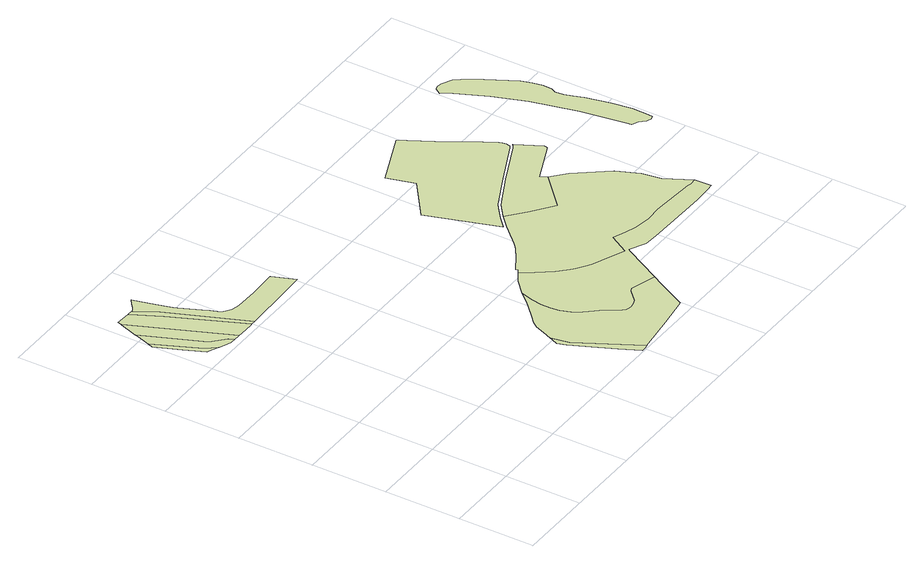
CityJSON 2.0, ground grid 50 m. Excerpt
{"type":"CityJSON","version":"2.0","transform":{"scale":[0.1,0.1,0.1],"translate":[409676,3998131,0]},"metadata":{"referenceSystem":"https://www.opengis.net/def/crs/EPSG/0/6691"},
"CityObjects":{
"landuse1":{"type":"LandUse","attributes":{"class":"215","LandUseDetailAttribute.orgLandUse":"20","LandUseDetailAttribute.areaInSquareMeter":109,"LandUseDetailAttribute.prefecture":"08","LandUseDetailAttribute.city":"08220","LandUseDetailAttribute.surveyYear":2022},"geometry":[{"type":"MultiSurface","lod":"1","boundaries":[[[0,1,2,3,4,5,6,7,8]]]}]},
"landuse2":{"type":"LandUse","attributes":{"class":"205","LandUseDetailAttribute.orgLandUse":"4","LandUseDetailAttribute.areaInSquareMeter":374.2,"LandUseDetailAttribute.prefecture":"08","LandUseDetailAttribute.city":"08220","LandUseDetailAttribute.surveyYear":2022},"geometry":[{"type":"MultiSurface","lod":"1","boundaries":[[[9,10,11,0,8,7,12,13,14,15,16,17,18]]]}]},
"landuse3":{"type":"LandUse","attributes":{"class":"215","LandUseDetailAttribute.orgLandUse":"20","LandUseDetailAttribute.areaInSquareMeter":515.9,"LandUseDetailAttribute.prefecture":"08","LandUseDetailAttribute.city":"08220","LandUseDetailAttribute.surveyYear":2022},"geometry":[{"type":"MultiSurface","lod":"1","boundaries":[[[19,10,9,18,17,20,21,22]]]}]},
"landuse4":{"type":"LandUse","attributes":{"class":"205","LandUseDetailAttribute.orgLandUse":"4","LandUseDetailAttribute.areaInSquareMeter":837.5,"LandUseDetailAttribute.prefecture":"08","LandUseDetailAttribute.city":"08220","LandUseDetailAttribute.surveyYear":2022},"geometry":[{"type":"MultiSurface","lod":"1","boundaries":[[[23,24,25,26,27,22,21,28]]]}]},
"landuse5":{"type":"LandUse","attributes":{"class":"215","LandUseDetailAttribute.orgLandUse":"20","LandUseDetailAttribute.areaInSquareMeter":246.5,"LandUseDetailAttribute.prefecture":"08","LandUseDetailAttribute.city":"08220","LandUseDetailAttribute.surveyYear":2022},"geometry":[{"type":"MultiSurface","lod":"1","boundaries":[[[29,30,31,32,33,34,26,25,24,35]]]}]},
"landuse6":{"type":"LandUse","attributes":{"class":"205","LandUseDetailAttribute.orgLandUse":"4","LandUseDetailAttribute.areaInSquareMeter":1140.5,"LandUseDetailAttribute.prefecture":"08","LandUseDetailAttribute.city":"08220","LandUseDetailAttribute.surveyYear":2022},"geometry":[{"type":"MultiSurface","lod":"1","boundaries":[[[36,37,38,39,40,41,42,43,44,45,46,47,48,32,31,30,49,50,51,52,53,54]]]}]},
"landuse7":{"type":"LandUse","attributes":{"class":"215","LandUseDetailAttribute.orgLandUse":"20","LandUseDetailAttribute.areaInSquareMeter":211,"LandUseDetailAttribute.prefecture":"08","LandUseDetailAttribute.city":"08220","LandUseDetailAttribute.surveyYear":2022},"geometry":[{"type":"MultiSurface","lod":"1","boundaries":[[[55,56,57,58,59,60,61,62,63,64,65]]]}]},
"landuse8":{"type":"LandUse","attributes":{"class":"205","LandUseDetailAttribute.orgLandUse":"4","LandUseDetailAttribute.areaInSquareMeter":3037.6,"LandUseDetailAttribute.prefecture":"08","LandUseDetailAttribute.city":"08220","LandUseDetailAttribute.surveyYear":2022},"geometry":[{"type":"MultiSurface","lod":"1","boundaries":[[[66,67,68,69,70,71,72,73,74,75,76,77,78,79,80,81,58,57,56,82,83,84,85,86,87,88,89,90,91,92]]]}]},
"landuse9":{"type":"LandUse","attributes":{"class":"202","LandUseDetailAttribute.orgLandUse":"2","LandUseDetailAttribute.areaInSquareMeter":4042.6,"LandUseDetailAttribute.prefecture":"08","LandUseDetailAttribute.city":"08220","LandUseDetailAttribute.surveyYear":2022},"geometry":[{"type":"MultiSurface","lod":"1","boundaries":[[[93,94,95,96,97,98,99,100,101,102,103,76,75,74,73,72,71,70,69,68,67,66,92,91,90,89,88,87,86,104,105,106,107,108,109,110,111,112,113,114,115,116,117,118,119,120,121,122,123,124,125,126]]]}]},
"landuse10":{"type":"LandUse","attributes":{"class":"205","LandUseDetailAttribute.orgLandUse":"4","LandUseDetailAttribute.areaInSquareMeter":6372.4,"LandUseDetailAttribute.prefecture":"08","LandUseDetailAttribute.city":"08220","LandUseDetailAttribute.surveyYear":2022},"geometry":[{"type":"MultiSurface","lod":"1","boundaries":[[[127,128,129,130,131,132,133,134,135,136,137,100,99,98,97,96,95,94,93,126,125,124,123,122,121,120,119,118,117,116,138,139,140,141,142,143,144]]]}]},
"landuse11":{"type":"LandUse","attributes":{"class":"202","LandUseDetailAttribute.orgLandUse":"2","LandUseDetailAttribute.areaInSquareMeter":4438.5,"LandUseDetailAttribute.prefecture":"08","LandUseDetailAttribute.city":"08220","LandUseDetailAttribute.surveyYear":2022},"geometry":[{"type":"MultiSurface","lod":"1","boundaries":[[[145,146,147,148,149,150,151,152,153,154,155,156,157,158,159,160,161,162,163,164,165]]]}]},
"landuse12":{"type":"LandUse","attributes":{"class":"202","LandUseDetailAttribute.orgLandUse":"2","LandUseDetailAttribute.areaInSquareMeter":1596.8,"LandUseDetailAttribute.prefecture":"08","LandUseDetailAttribute.city":"08220","LandUseDetailAttribute.surveyYear":2022},"geometry":[{"type":"MultiSurface","lod":"1","boundaries":[[[166,167,168,169,170,171,172,173,174,175,176,177,127,144,143,142]]]}]},
"landuse13":{"type":"LandUse","attributes":{"class":"205","LandUseDetailAttribute.orgLandUse":"6","LandUseDetailAttribute.areaInSquareMeter":1865.4,"LandUseDetailAttribute.prefecture":"08","LandUseDetailAttribute.city":"08220","LandUseDetailAttribute.surveyYear":2022},"geometry":[{"type":"MultiSurface","lod":"1","boundaries":[[[178,179,180,181,182,183,184,185,186,187,188,189,190,191,192,193,194,195,196,197,198,199,200,201,202,203,204,205]]]}]}
},
"vertices":[
[15,2444,0],[4,2411,0],[3,2407,0],[72,2246,0],[115,2145,0],[131,2115,0],[160,2102,0],[202,2083,0],[150,2147,0],
[221,2161,0],[53,2555,0],[43,2526,0],[205,2082,0],[212,2078,0],[238,2067,0],[283,2048,0],[318,2048,0],[322,2048,0],[303,2083,0],
[93,2673,0],[362,2048,0],[369,2047,0],[95,2679,0],
[488,2046,0],[501,2047,0],[295,2515,0],[201,2698,0],[103,2704,0],[397,2047,0],
[527,2048,0],[532,2048,0],[319,2557,0],[241,2695,0],[237,2695,0],[207,2697,0],[506,2047,0],
[534,2242,0],[510,2263,0],[485,2322,0],[466,2365,0],[408,2495,0],[399,2521,0],[368,2621,0],[332,2759,0],[307,2741,0],[287,2726,0],[268,2711,0],[257,2703,0],[252,2700,0],[873,2060,0],[1017,2066,0],[958,2210,0],[777,2204,0],[617,2206,0],[566,2221,0],
[1533,14,0],[1537,15,0],[1322,409,0],[1302,523,0],[1293,502,0],[1278,465,0],[1293,407,0],[1353,275,0],[1419,136,0],[1481,7,0],[1512,11,0],
[1780,306,0],[1761,321,0],[1687,432,0],[1646,477,0],[1598,531,0],[1583,562,0],[1564,628,0],[1553,684,0],[1555,750,0],[1566,815,0],[1593,898,0],[1533,829,0],[1441,743,0],[1382,687,0],[1355,649,0],[1328,585,0],[1558,18,0],[1789,49,0],[1997,81,0],[2099,274,0],[2138,343,0],[1968,391,0],[1948,384,0],[1877,314,0],[1850,304,0],[1819,298,0],[1802,299,0],
[2058,712,0],[2020,733,0],[1965,768,0],[1940,790,0],[1879,853,0],[1807,945,0],[1774,993,0],[1751,1028,0],[1735,1017,0],[1684,985,0],[1601,908,0],[2208,471,0],[2278,599,0],[2288,615,0],[2392,561,0],[2485,556,0],[2675,552,0],[2794,549,0],[2922,549,0],[2957,549,0],[3037,553,0],[3081,557,0],[3081,568,0],[3076,665,0],[3031,662,0],[3011,670,0],[2718,687,0],[2612,682,0],[2553,688,0],[2495,700,0],[2426,720,0],[2342,754,0],[2266,625,0],[2154,673,0],
[2179,1399,0],[2172,1393,0],[2108,1331,0],[2050,1269,0],[2012,1228,0],[1988,1203,0],[1965,1182,0],[1943,1164,0],[1878,1121,0],[1773,1057,0],[1781,1046,0],[2985,836,0],[2966,958,0],[2906,1104,0],[2747,1310,0],[2650,1392,0],[2441,1196,0],[2294,1301,0],
[2198,1440,0],[2215,1454,0],[2259,1488,0],[2285,1502,0],[2492,1603,0],[2777,1734,0],[2794,1745,0],[2798,1772,0],[2795,1796,0],[2788,1816,0],[2776,1839,0],[2741,1897,0],[2641,2062,0],[2521,2272,0],[2498,2311,0],[2490,2325,0],[2141,2177,0],[2193,1996,0],[1939,1807,0],[2093,1345,0],[2158,1408,0],
[2624,1436,0],[2893,1552,0],[2898,1564,0],[2898,1577,0],[2815,1739,0],[2812,1735,0],[2805,1727,0],[2786,1716,0],[2500,1585,0],[2295,1485,0],[2270,1471,0],[2227,1438,0],
[3485,1243,0],[3483,1350,0],[3465,1482,0],[3428,1641,0],[3405,1705,0],[3391,1759,0],[3384,1813,0],[3400,1844,0],[3404,1903,0],[3392,1971,0],[3371,2040,0],[3274,2227,0],[3204,2336,0],[3173,2374,0],[3105,2407,0],[3073,2413,0],[3045,2404,0],[3020,2366,0],[3047,2330,0],[3152,2103,0],[3227,1886,0],[3298,1585,0],[3346,1301,0],[3350,1269,0],[3388,1249,0],[3424,1214,0],[3456,1202,0],[3478,1209,0]
]}
